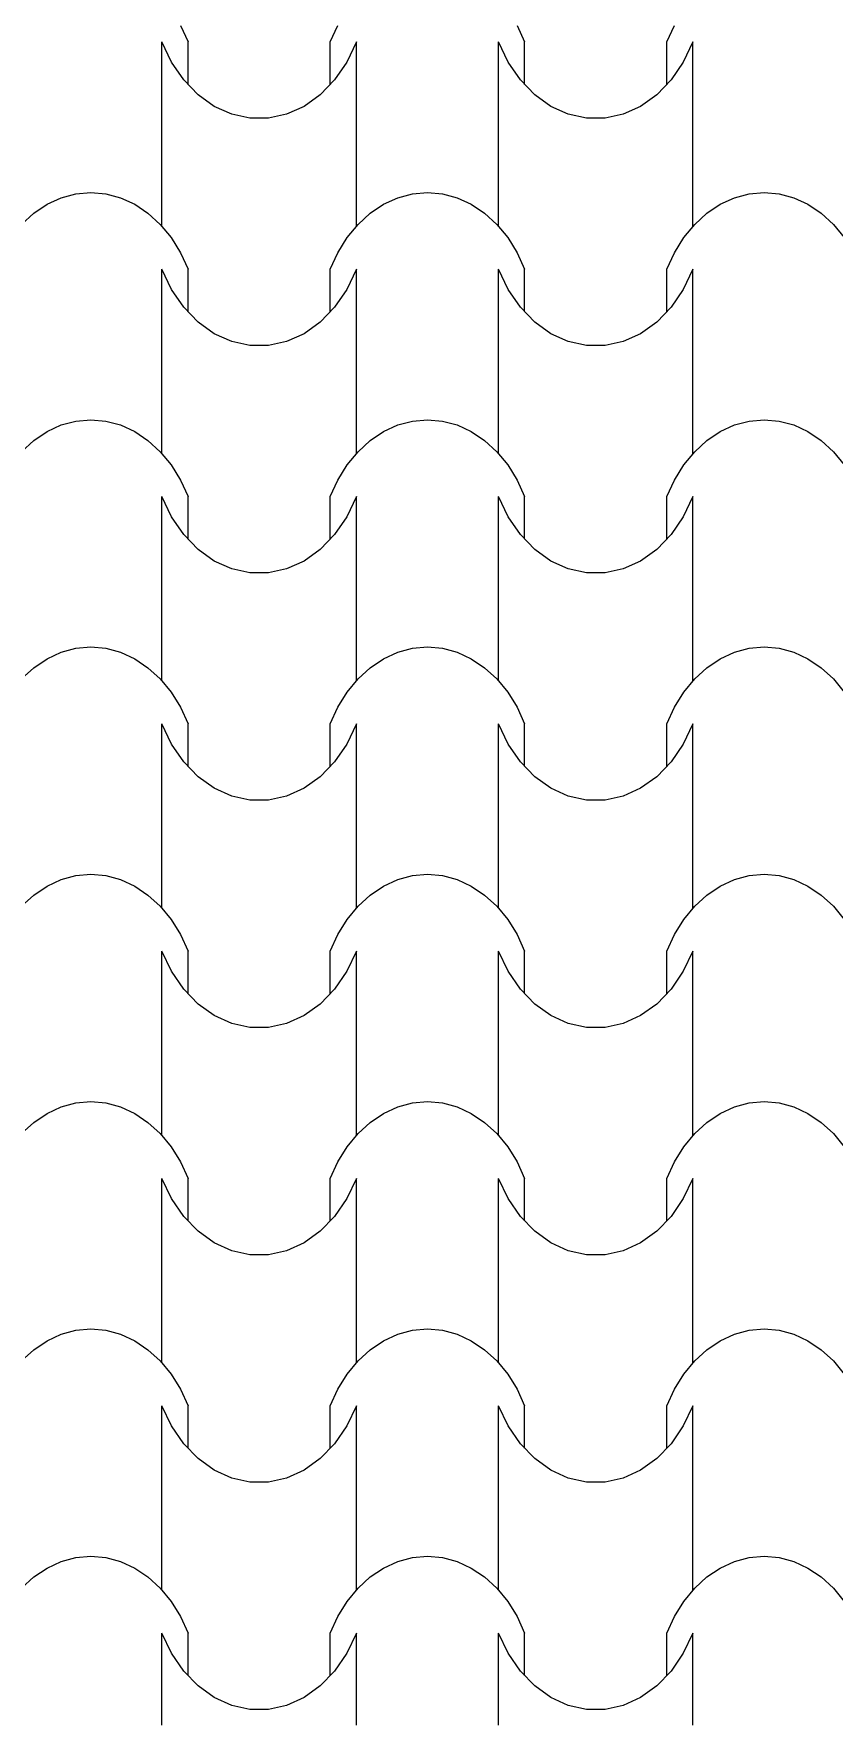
# Model space of a CAD drawing. Header units: millimetres. Extents: x 42452 to 2852333, y -419346 to 834876.
# Drawn here: x 2622489 to 2624096, y 662416 to 665796 of the extents above; entities that cross this region are included whole.
import ezdxf

# ---------------------------------------------------------------- set-up
doc = ezdxf.new("R2010")
doc.units = ezdxf.units.MM
doc.layers.add('M-2 keramitin shtrixi_Ном._пера__21_Pen_No__1', color=7, linetype='Continuous', lineweight=15)
doc.layers.add('memar', color=7, linetype='Continuous', lineweight=25)

# ---------------------------------------------------------------- blocks, each defined once
blk = doc.blocks.new('*X17')
at = {"layer": 'M-2 keramitin shtrixi_Ном._пера__21_Pen_No__1', "color": 7, "linetype": 'Continuous', "lineweight": 15}
for p, q in [((-263556, -1354019.4), (-263540.7, -1354052.6)), ((-263255.2, -1354052.6), (-263239.9, -1354019.4)), ((-262880.4, -1354019.4), (-262865.2, -1354052.6)), ((-262579.6, -1354052.6), (-262564.3, -1354019.4)), ((-263593, -1354237.7), (-263593, -1354052.6)), ((-263573.7, -1354093.1), (-263593, -1354052.6)), ((-263540.7, -1354137.7), (-263540.7, -1354052.6)), ((-263255.2, -1354137.7), (-263255.2, -1354052.6)), ((-263202.9, -1354052.6), (-263222.3, -1354093.1)), ((-263202.9, -1354237.7), (-263202.9, -1354052.6)), ((-262917.4, -1354237.7), (-262917.4, -1354052.6)), ((-262898.1, -1354093.1), (-262917.4, -1354052.6)), ((-262865.2, -1354137.7), (-262865.2, -1354052.6)), ((-262579.6, -1354137.7), (-262579.6, -1354052.6)), ((-262527.4, -1354052.6), (-262546.7, -1354093.1)), ((-262527.4, -1354237.7), (-262527.4, -1354052.6)), ((-263549.2, -1354128.8), (-263573.7, -1354093.1)), ((-263222.3, -1354093.1), (-263246.7, -1354128.8)), ((-262873.7, -1354128.8), (-262898.1, -1354093.1)), ((-262546.7, -1354093.1), (-262571.1, -1354128.8)), ((-263520.4, -1354158.8), (-263549.2, -1354128.8)), ((-263488.1, -1354182), (-263520.4, -1354158.8)), ((-263275.5, -1354158.8), (-263307.8, -1354182)), ((-263246.7, -1354128.8), (-263275.5, -1354158.8)), ((-262844.9, -1354158.8), (-262873.7, -1354128.8)), ((-262812.5, -1354182), (-262844.9, -1354158.8)), ((-262599.9, -1354158.8), (-262632.3, -1354182)), ((-262571.1, -1354128.8), (-262599.9, -1354158.8)), ((-263453.1, -1354197.9), (-263488.1, -1354182)), ((-263307.8, -1354182), (-263342.8, -1354197.9)), ((-262777.5, -1354197.9), (-262812.5, -1354182)), ((-262632.3, -1354182), (-262667.3, -1354197.9)), ((-263416.5, -1354205.9), (-263453.1, -1354197.9)), ((-263398, -1354205.9), (-263416.5, -1354205.9)), ((-263379.4, -1354205.9), (-263398, -1354205.9)), ((-263342.8, -1354197.9), (-263379.4, -1354205.9)), ((-262741, -1354205.9), (-262777.5, -1354197.9)), ((-262722.4, -1354205.9), (-262741, -1354205.9)), ((-262703.8, -1354205.9), (-262722.4, -1354205.9)), ((-262667.3, -1354197.9), (-262703.8, -1354205.9)), ((-263593, -1354422.8), (-263593, -1354237.7)), ((-263202.9, -1354422.8), (-263202.9, -1354237.7)), ((-262917.4, -1354422.8), (-262917.4, -1354237.7)), ((-262527.4, -1354422.8), (-262527.4, -1354237.7)), ((-263795.3, -1354365.3), (-263765.8, -1354357.3)), ((-263765.8, -1354357.3), (-263735.7, -1354354.6)), ((-263735.7, -1354354.6), (-263705.6, -1354357.3)), ((-263705.6, -1354357.3), (-263676.1, -1354365.3)), ((-263119.8, -1354365.3), (-263090.3, -1354357.3)), ((-263090.3, -1354357.3), (-263060.2, -1354354.6)), ((-263060.2, -1354354.6), (-263030.1, -1354357.3)), ((-263030.1, -1354357.3), (-263000.6, -1354365.3)), ((-262444.2, -1354365.3), (-262414.7, -1354357.3)), ((-262414.7, -1354357.3), (-262384.6, -1354354.6)), ((-262384.6, -1354354.6), (-262354.5, -1354357.3)), ((-262354.5, -1354357.3), (-262325, -1354365.3)), ((-263874.9, -1354418.9), (-263850.4, -1354396.3)), ((-263850.4, -1354396.3), (-263823.7, -1354378.4)), ((-263823.7, -1354378.4), (-263795.3, -1354365.3)), ((-263676.1, -1354365.3), (-263647.7, -1354378.4)), ((-263647.7, -1354378.4), (-263621.1, -1354396.3)), ((-263621.1, -1354396.3), (-263596.6, -1354418.9)), ((-263199.3, -1354418.9), (-263174.9, -1354396.3)), ((-263174.9, -1354396.3), (-263148.2, -1354378.4)), ((-263148.2, -1354378.4), (-263119.8, -1354365.3)), ((-263000.6, -1354365.3), (-262972.2, -1354378.4)), ((-262972.2, -1354378.4), (-262945.5, -1354396.3)), ((-262945.5, -1354396.3), (-262921, -1354418.9)), ((-262523.8, -1354418.9), (-262499.3, -1354396.3)), ((-262499.3, -1354396.3), (-262472.6, -1354378.4)), ((-262472.6, -1354378.4), (-262444.2, -1354365.3)), ((-262325, -1354365.3), (-262296.6, -1354378.4)), ((-262296.6, -1354378.4), (-262269.9, -1354396.3)), ((-262269.9, -1354396.3), (-262245.4, -1354418.9)), ((-263596.6, -1354418.9), (-263574.7, -1354445.5)), ((-263221.2, -1354445.5), (-263199.3, -1354418.9)), ((-262921, -1354418.9), (-262899.2, -1354445.5)), ((-262545.6, -1354445.5), (-262523.8, -1354418.9)), ((-262245.4, -1354418.9), (-262223.6, -1354445.5)), ((-263574.7, -1354445.5), (-263556, -1354475.7)), ((-263239.9, -1354475.7), (-263221.2, -1354445.5)), ((-262899.2, -1354445.5), (-262880.4, -1354475.7)), ((-262564.3, -1354475.7), (-262545.6, -1354445.5)), ((-263556, -1354475.7), (-263540.7, -1354509)), ((-263255.2, -1354509), (-263239.9, -1354475.7)), ((-262880.4, -1354475.7), (-262865.2, -1354509)), ((-262579.6, -1354509), (-262564.3, -1354475.7)), ((-263593, -1354694), (-263593, -1354509)), ((-263573.7, -1354549.5), (-263593, -1354509)), ((-263540.7, -1354594), (-263540.7, -1354509)), ((-263255.2, -1354594), (-263255.2, -1354509)), ((-263202.9, -1354509), (-263222.3, -1354549.5)), ((-263202.9, -1354694), (-263202.9, -1354509)), ((-262917.4, -1354694), (-262917.4, -1354509)), ((-262898.1, -1354549.5), (-262917.4, -1354509)), ((-262865.2, -1354594), (-262865.2, -1354509)), ((-262579.6, -1354594), (-262579.6, -1354509)), ((-262527.4, -1354509), (-262546.7, -1354549.5)), ((-262527.4, -1354694), (-262527.4, -1354509)), ((-263549.2, -1354585.2), (-263573.7, -1354549.5)), ((-263222.3, -1354549.5), (-263246.7, -1354585.2)), ((-262873.7, -1354585.2), (-262898.1, -1354549.5)), ((-262546.7, -1354549.5), (-262571.1, -1354585.2)), ((-263520.4, -1354615.1), (-263549.2, -1354585.2)), ((-263246.7, -1354585.2), (-263275.5, -1354615.1)), ((-262844.9, -1354615.1), (-262873.7, -1354585.2)), ((-262571.1, -1354585.2), (-262599.9, -1354615.1)), ((-263488.1, -1354638.3), (-263520.4, -1354615.1)), ((-263275.5, -1354615.1), (-263307.8, -1354638.3)), ((-262812.5, -1354638.3), (-262844.9, -1354615.1)), ((-262599.9, -1354615.1), (-262632.3, -1354638.3)), ((-263453.1, -1354654.2), (-263488.1, -1354638.3)), ((-263416.5, -1354662.3), (-263453.1, -1354654.2)), ((-263398, -1354662.3), (-263416.5, -1354662.3)), ((-263379.4, -1354662.3), (-263398, -1354662.3)), ((-263342.8, -1354654.2), (-263379.4, -1354662.3)), ((-263307.8, -1354638.3), (-263342.8, -1354654.2)), ((-262777.5, -1354654.2), (-262812.5, -1354638.3)), ((-262741, -1354662.3), (-262777.5, -1354654.2)), ((-262722.4, -1354662.3), (-262741, -1354662.3)), ((-262703.8, -1354662.3), (-262722.4, -1354662.3)), ((-262667.3, -1354654.2), (-262703.8, -1354662.3)), ((-262632.3, -1354638.3), (-262667.3, -1354654.2)), ((-263593, -1354879.1), (-263593, -1354694)), ((-263202.9, -1354879.1), (-263202.9, -1354694)), ((-262917.4, -1354879.1), (-262917.4, -1354694)), ((-262527.4, -1354879.1), (-262527.4, -1354694)), ((-263850.4, -1354852.7), (-263823.7, -1354834.7)), ((-263823.7, -1354834.7), (-263795.3, -1354821.6)), ((-263795.3, -1354821.6), (-263765.8, -1354813.7)), ((-263765.8, -1354813.7), (-263735.7, -1354811)), ((-263735.7, -1354811), (-263705.6, -1354813.7)), ((-263705.6, -1354813.7), (-263676.1, -1354821.6)), ((-263676.1, -1354821.6), (-263647.7, -1354834.7)), ((-263647.7, -1354834.7), (-263621.1, -1354852.7)), ((-263174.9, -1354852.7), (-263148.2, -1354834.7)), ((-263148.2, -1354834.7), (-263119.8, -1354821.6)), ((-263119.8, -1354821.6), (-263090.3, -1354813.7)), ((-263090.3, -1354813.7), (-263060.2, -1354811)), ((-263060.2, -1354811), (-263030.1, -1354813.7)), ((-263030.1, -1354813.7), (-263000.6, -1354821.6)), ((-263000.6, -1354821.6), (-262972.2, -1354834.7)), ((-262972.2, -1354834.7), (-262945.5, -1354852.7)), ((-262499.3, -1354852.7), (-262472.6, -1354834.7)), ((-262472.6, -1354834.7), (-262444.2, -1354821.6)), ((-262444.2, -1354821.6), (-262414.7, -1354813.7)), ((-262414.7, -1354813.7), (-262384.6, -1354811)), ((-262384.6, -1354811), (-262354.5, -1354813.7)), ((-262354.5, -1354813.7), (-262325, -1354821.6)), ((-262325, -1354821.6), (-262296.6, -1354834.7)), ((-262296.6, -1354834.7), (-262269.9, -1354852.7)), ((-263874.9, -1354875.2), (-263850.4, -1354852.7)), ((-263621.1, -1354852.7), (-263596.6, -1354875.2)), ((-263199.3, -1354875.2), (-263174.9, -1354852.7)), ((-262945.5, -1354852.7), (-262921, -1354875.2)), ((-262523.8, -1354875.2), (-262499.3, -1354852.7)), ((-262269.9, -1354852.7), (-262245.4, -1354875.2)), ((-263596.6, -1354875.2), (-263574.7, -1354901.8)), ((-263574.7, -1354901.8), (-263556, -1354932.1)), ((-263239.9, -1354932.1), (-263221.2, -1354901.8)), ((-263221.2, -1354901.8), (-263199.3, -1354875.2)), ((-262921, -1354875.2), (-262899.2, -1354901.8)), ((-262899.2, -1354901.8), (-262880.4, -1354932.1)), ((-262564.3, -1354932.1), (-262545.6, -1354901.8)), ((-262545.6, -1354901.8), (-262523.8, -1354875.2)), ((-262245.4, -1354875.2), (-262223.6, -1354901.8)), ((-263556, -1354932.1), (-263540.7, -1354965.3)), ((-263255.2, -1354965.3), (-263239.9, -1354932.1)), ((-262880.4, -1354932.1), (-262865.2, -1354965.3)), ((-262579.6, -1354965.3), (-262564.3, -1354932.1)), ((-263593, -1355150.4), (-263593, -1354965.3)), ((-263573.7, -1355005.8), (-263593, -1354965.3)), ((-263540.7, -1355050.4), (-263540.7, -1354965.3)), ((-263255.2, -1355050.4), (-263255.2, -1354965.3)), ((-263202.9, -1354965.3), (-263222.3, -1355005.8)), ((-263202.9, -1355150.4), (-263202.9, -1354965.3)), ((-262917.4, -1355150.4), (-262917.4, -1354965.3)), ((-262898.1, -1355005.8), (-262917.4, -1354965.3)), ((-262865.2, -1355050.4), (-262865.2, -1354965.3)), ((-262579.6, -1355050.4), (-262579.6, -1354965.3)), ((-262527.4, -1354965.3), (-262546.7, -1355005.8)), ((-262527.4, -1355150.4), (-262527.4, -1354965.3)), ((-263549.2, -1355041.5), (-263573.7, -1355005.8)), ((-263222.3, -1355005.8), (-263246.7, -1355041.5)), ((-262873.7, -1355041.5), (-262898.1, -1355005.8)), ((-262546.7, -1355005.8), (-262571.1, -1355041.5)), ((-263520.4, -1355071.5), (-263549.2, -1355041.5)), ((-263488.1, -1355094.7), (-263520.4, -1355071.5)), ((-263275.5, -1355071.5), (-263307.8, -1355094.7)), ((-263246.7, -1355041.5), (-263275.5, -1355071.5)), ((-262844.9, -1355071.5), (-262873.7, -1355041.5)), ((-262812.5, -1355094.7), (-262844.9, -1355071.5)), ((-262599.9, -1355071.5), (-262632.3, -1355094.7)), ((-262571.1, -1355041.5), (-262599.9, -1355071.5)), ((-263453.1, -1355110.6), (-263488.1, -1355094.7)), ((-263307.8, -1355094.7), (-263342.8, -1355110.6)), ((-262777.5, -1355110.6), (-262812.5, -1355094.7)), ((-262632.3, -1355094.7), (-262667.3, -1355110.6)), ((-263416.5, -1355118.6), (-263453.1, -1355110.6)), ((-263398, -1355118.6), (-263416.5, -1355118.6)), ((-263379.4, -1355118.6), (-263398, -1355118.6)), ((-263342.8, -1355110.6), (-263379.4, -1355118.6)), ((-262741, -1355118.6), (-262777.5, -1355110.6)), ((-262722.4, -1355118.6), (-262741, -1355118.6)), ((-262703.8, -1355118.6), (-262722.4, -1355118.6)), ((-262667.3, -1355110.6), (-262703.8, -1355118.6)), ((-263593, -1355335.5), (-263593, -1355150.4)), ((-263202.9, -1355335.5), (-263202.9, -1355150.4)), ((-262917.4, -1355335.5), (-262917.4, -1355150.4)), ((-262527.4, -1355335.5), (-262527.4, -1355150.4)), ((-263795.3, -1355278), (-263765.8, -1355270)), ((-263765.8, -1355270), (-263735.7, -1355267.3)), ((-263735.7, -1355267.3), (-263705.6, -1355270)), ((-263705.6, -1355270), (-263676.1, -1355278)), ((-263119.8, -1355278), (-263090.3, -1355270)), ((-263090.3, -1355270), (-263060.2, -1355267.3)), ((-263060.2, -1355267.3), (-263030.1, -1355270)), ((-263030.1, -1355270), (-263000.6, -1355278)), ((-262444.2, -1355278), (-262414.7, -1355270)), ((-262414.7, -1355270), (-262384.6, -1355267.3)), ((-262384.6, -1355267.3), (-262354.5, -1355270)), ((-262354.5, -1355270), (-262325, -1355278)), ((-263874.9, -1355331.6), (-263850.4, -1355309)), ((-263850.4, -1355309), (-263823.7, -1355291.1)), ((-263823.7, -1355291.1), (-263795.3, -1355278)), ((-263676.1, -1355278), (-263647.7, -1355291.1)), ((-263647.7, -1355291.1), (-263621.1, -1355309)), ((-263621.1, -1355309), (-263596.6, -1355331.6)), ((-263199.3, -1355331.6), (-263174.9, -1355309)), ((-263174.9, -1355309), (-263148.2, -1355291.1)), ((-263148.2, -1355291.1), (-263119.8, -1355278)), ((-263000.6, -1355278), (-262972.2, -1355291.1)), ((-262972.2, -1355291.1), (-262945.5, -1355309)), ((-262945.5, -1355309), (-262921, -1355331.6)), ((-262523.8, -1355331.6), (-262499.3, -1355309)), ((-262499.3, -1355309), (-262472.6, -1355291.1)), ((-262472.6, -1355291.1), (-262444.2, -1355278)), ((-262325, -1355278), (-262296.6, -1355291.1)), ((-262296.6, -1355291.1), (-262269.9, -1355309)), ((-262269.9, -1355309), (-262245.4, -1355331.6)), ((-263596.6, -1355331.6), (-263574.7, -1355358.2)), ((-263221.2, -1355358.2), (-263199.3, -1355331.6)), ((-262921, -1355331.6), (-262899.2, -1355358.2)), ((-262545.6, -1355358.2), (-262523.8, -1355331.6)), ((-262245.4, -1355331.6), (-262223.6, -1355358.2)), ((-263574.7, -1355358.2), (-263556, -1355388.4)), ((-263239.9, -1355388.4), (-263221.2, -1355358.2)), ((-262899.2, -1355358.2), (-262880.4, -1355388.4)), ((-262564.3, -1355388.4), (-262545.6, -1355358.2)), ((-263556, -1355388.4), (-263540.7, -1355421.7)), ((-263255.2, -1355421.7), (-263239.9, -1355388.4)), ((-262880.4, -1355388.4), (-262865.2, -1355421.7)), ((-262579.6, -1355421.7), (-262564.3, -1355388.4)), ((-263593, -1355606.7), (-263593, -1355421.7)), ((-263573.7, -1355462.2), (-263593, -1355421.7)), ((-263540.7, -1355506.7), (-263540.7, -1355421.7)), ((-263255.2, -1355506.7), (-263255.2, -1355421.7)), ((-263202.9, -1355421.7), (-263222.3, -1355462.2)), ((-263202.9, -1355606.7), (-263202.9, -1355421.7)), ((-262917.4, -1355606.7), (-262917.4, -1355421.7)), ((-262898.1, -1355462.2), (-262917.4, -1355421.7)), ((-262865.2, -1355506.7), (-262865.2, -1355421.7)), ((-262579.6, -1355506.7), (-262579.6, -1355421.7)), ((-262527.4, -1355421.7), (-262546.7, -1355462.2)), ((-262527.4, -1355606.7), (-262527.4, -1355421.7)), ((-263549.2, -1355497.9), (-263573.7, -1355462.2)), ((-263222.3, -1355462.2), (-263246.7, -1355497.9)), ((-262873.7, -1355497.9), (-262898.1, -1355462.2)), ((-262546.7, -1355462.2), (-262571.1, -1355497.9)), ((-263520.4, -1355527.8), (-263549.2, -1355497.9)), ((-263246.7, -1355497.9), (-263275.5, -1355527.8)), ((-262844.9, -1355527.8), (-262873.7, -1355497.9)), ((-262571.1, -1355497.9), (-262599.9, -1355527.8)), ((-263488.1, -1355551), (-263520.4, -1355527.8)), ((-263275.5, -1355527.8), (-263307.8, -1355551)), ((-262812.5, -1355551), (-262844.9, -1355527.8)), ((-262599.9, -1355527.8), (-262632.3, -1355551)), ((-263453.1, -1355566.9), (-263488.1, -1355551)), ((-263416.5, -1355575), (-263453.1, -1355566.9)), ((-263398, -1355575), (-263416.5, -1355575)), ((-263379.4, -1355575), (-263398, -1355575)), ((-263342.8, -1355566.9), (-263379.4, -1355575)), ((-263307.8, -1355551), (-263342.8, -1355566.9)), ((-262777.5, -1355566.9), (-262812.5, -1355551)), ((-262741, -1355575), (-262777.5, -1355566.9)), ((-262722.4, -1355575), (-262741, -1355575)), ((-262703.8, -1355575), (-262722.4, -1355575)), ((-262667.3, -1355566.9), (-262703.8, -1355575)), ((-262632.3, -1355551), (-262667.3, -1355566.9)), ((-263593, -1355791.8), (-263593, -1355606.7)), ((-263202.9, -1355791.8), (-263202.9, -1355606.7)), ((-262917.4, -1355791.8), (-262917.4, -1355606.7)), ((-262527.4, -1355791.8), (-262527.4, -1355606.7)), ((-263850.4, -1355765.4), (-263823.7, -1355747.4)), ((-263823.7, -1355747.4), (-263795.3, -1355734.3)), ((-263795.3, -1355734.3), (-263765.8, -1355726.4)), ((-263765.8, -1355726.4), (-263735.7, -1355723.7)), ((-263735.7, -1355723.7), (-263705.6, -1355726.4)), ((-263705.6, -1355726.4), (-263676.1, -1355734.3)), ((-263676.1, -1355734.3), (-263647.7, -1355747.4)), ((-263647.7, -1355747.4), (-263621.1, -1355765.4)), ((-263174.9, -1355765.4), (-263148.2, -1355747.4)), ((-263148.2, -1355747.4), (-263119.8, -1355734.3)), ((-263119.8, -1355734.3), (-263090.3, -1355726.4)), ((-263090.3, -1355726.4), (-263060.2, -1355723.7)), ((-263060.2, -1355723.7), (-263030.1, -1355726.4)), ((-263030.1, -1355726.4), (-263000.6, -1355734.3)), ((-263000.6, -1355734.3), (-262972.2, -1355747.4)), ((-262972.2, -1355747.4), (-262945.5, -1355765.4)), ((-262499.3, -1355765.4), (-262472.6, -1355747.4)), ((-262472.6, -1355747.4), (-262444.2, -1355734.3)), ((-262444.2, -1355734.3), (-262414.7, -1355726.4)), ((-262414.7, -1355726.4), (-262384.6, -1355723.7)), ((-262384.6, -1355723.7), (-262354.5, -1355726.4)), ((-262354.5, -1355726.4), (-262325, -1355734.3)), ((-262325, -1355734.3), (-262296.6, -1355747.4)), ((-262296.6, -1355747.4), (-262269.9, -1355765.4)), ((-263874.9, -1355787.9), (-263850.4, -1355765.4)), ((-263621.1, -1355765.4), (-263596.6, -1355787.9)), ((-263199.3, -1355787.9), (-263174.9, -1355765.4)), ((-262945.5, -1355765.4), (-262921, -1355787.9)), ((-262523.8, -1355787.9), (-262499.3, -1355765.4)), ((-262269.9, -1355765.4), (-262245.4, -1355787.9)), ((-263596.6, -1355787.9), (-263574.7, -1355814.5)), ((-263574.7, -1355814.5), (-263556, -1355844.8)), ((-263239.9, -1355844.8), (-263221.2, -1355814.5)), ((-263221.2, -1355814.5), (-263199.3, -1355787.9)), ((-262921, -1355787.9), (-262899.2, -1355814.5)), ((-262899.2, -1355814.5), (-262880.4, -1355844.8)), ((-262564.3, -1355844.8), (-262545.6, -1355814.5)), ((-262545.6, -1355814.5), (-262523.8, -1355787.9)), ((-262245.4, -1355787.9), (-262223.6, -1355814.5)), ((-263556, -1355844.8), (-263540.7, -1355878)), ((-263255.2, -1355878), (-263239.9, -1355844.8)), ((-262880.4, -1355844.8), (-262865.2, -1355878)), ((-262579.6, -1355878), (-262564.3, -1355844.8)), ((-263593, -1356063.1), (-263593, -1355878)), ((-263573.7, -1355918.5), (-263593, -1355878)), ((-263540.7, -1355963.1), (-263540.7, -1355878)), ((-263255.2, -1355963.1), (-263255.2, -1355878)), ((-263202.9, -1355878), (-263222.3, -1355918.5)), ((-263202.9, -1356063.1), (-263202.9, -1355878)), ((-262917.4, -1356063.1), (-262917.4, -1355878)), ((-262898.1, -1355918.5), (-262917.4, -1355878)), ((-262865.2, -1355963.1), (-262865.2, -1355878)), ((-262579.6, -1355963.1), (-262579.6, -1355878)), ((-262527.4, -1355878), (-262546.7, -1355918.5)), ((-262527.4, -1356063.1), (-262527.4, -1355878)), ((-263549.2, -1355954.2), (-263573.7, -1355918.5)), ((-263222.3, -1355918.5), (-263246.7, -1355954.2)), ((-262873.7, -1355954.2), (-262898.1, -1355918.5)), ((-262546.7, -1355918.5), (-262571.1, -1355954.2)), ((-263520.4, -1355984.2), (-263549.2, -1355954.2)), ((-263488.1, -1356007.4), (-263520.4, -1355984.2)), ((-263275.5, -1355984.2), (-263307.8, -1356007.4)), ((-263246.7, -1355954.2), (-263275.5, -1355984.2)), ((-262844.9, -1355984.2), (-262873.7, -1355954.2)), ((-262812.5, -1356007.4), (-262844.9, -1355984.2)), ((-262599.9, -1355984.2), (-262632.3, -1356007.4)), ((-262571.1, -1355954.2), (-262599.9, -1355984.2)), ((-263453.1, -1356023.3), (-263488.1, -1356007.4)), ((-263307.8, -1356007.4), (-263342.8, -1356023.3)), ((-262777.5, -1356023.3), (-262812.5, -1356007.4)), ((-262632.3, -1356007.4), (-262667.3, -1356023.3)), ((-263416.5, -1356031.3), (-263453.1, -1356023.3)), ((-263398, -1356031.3), (-263416.5, -1356031.3)), ((-263379.4, -1356031.3), (-263398, -1356031.3)), ((-263342.8, -1356023.3), (-263379.4, -1356031.3)), ((-262741, -1356031.3), (-262777.5, -1356023.3)), ((-262722.4, -1356031.3), (-262741, -1356031.3)), ((-262703.8, -1356031.3), (-262722.4, -1356031.3)), ((-262667.3, -1356023.3), (-262703.8, -1356031.3)), ((-263593, -1356248.2), (-263593, -1356063.1)), ((-263202.9, -1356248.2), (-263202.9, -1356063.1)), ((-262917.4, -1356248.2), (-262917.4, -1356063.1)), ((-262527.4, -1356248.2), (-262527.4, -1356063.1)), ((-263795.3, -1356190.7), (-263765.8, -1356182.7)), ((-263765.8, -1356182.7), (-263735.7, -1356180)), ((-263735.7, -1356180), (-263705.6, -1356182.7)), ((-263705.6, -1356182.7), (-263676.1, -1356190.7)), ((-263119.8, -1356190.7), (-263090.3, -1356182.7)), ((-263090.3, -1356182.7), (-263060.2, -1356180)), ((-263060.2, -1356180), (-263030.1, -1356182.7)), ((-263030.1, -1356182.7), (-263000.6, -1356190.7)), ((-262444.2, -1356190.7), (-262414.7, -1356182.7)), ((-262414.7, -1356182.7), (-262384.6, -1356180)), ((-262384.6, -1356180), (-262354.5, -1356182.7)), ((-262354.5, -1356182.7), (-262325, -1356190.7)), ((-263874.9, -1356244.3), (-263850.4, -1356221.7)), ((-263850.4, -1356221.7), (-263823.7, -1356203.8)), ((-263823.7, -1356203.8), (-263795.3, -1356190.7)), ((-263676.1, -1356190.7), (-263647.7, -1356203.8)), ((-263647.7, -1356203.8), (-263621.1, -1356221.7)), ((-263621.1, -1356221.7), (-263596.6, -1356244.3)), ((-263199.3, -1356244.3), (-263174.9, -1356221.7)), ((-263174.9, -1356221.7), (-263148.2, -1356203.8)), ((-263148.2, -1356203.8), (-263119.8, -1356190.7)), ((-263000.6, -1356190.7), (-262972.2, -1356203.8)), ((-262972.2, -1356203.8), (-262945.5, -1356221.7)), ((-262945.5, -1356221.7), (-262921, -1356244.3)), ((-262523.8, -1356244.3), (-262499.3, -1356221.7)), ((-262499.3, -1356221.7), (-262472.6, -1356203.8)), ((-262472.6, -1356203.8), (-262444.2, -1356190.7)), ((-262325, -1356190.7), (-262296.6, -1356203.8)), ((-262296.6, -1356203.8), (-262269.9, -1356221.7)), ((-262269.9, -1356221.7), (-262245.4, -1356244.3)), ((-263596.6, -1356244.3), (-263574.7, -1356270.9)), ((-263221.2, -1356270.9), (-263199.3, -1356244.3)), ((-262921, -1356244.3), (-262899.2, -1356270.9)), ((-262545.6, -1356270.9), (-262523.8, -1356244.3)), ((-262245.4, -1356244.3), (-262223.6, -1356270.9)), ((-263574.7, -1356270.9), (-263556, -1356301.1)), ((-263239.9, -1356301.1), (-263221.2, -1356270.9)), ((-262899.2, -1356270.9), (-262880.4, -1356301.1)), ((-262564.3, -1356301.1), (-262545.6, -1356270.9)), ((-263556, -1356301.1), (-263540.7, -1356334.4)), ((-263255.2, -1356334.4), (-263239.9, -1356301.1)), ((-262880.4, -1356301.1), (-262865.2, -1356334.4)), ((-262579.6, -1356334.4), (-262564.3, -1356301.1)), ((-263593, -1356519.4), (-263593, -1356334.4)), ((-263573.7, -1356374.9), (-263593, -1356334.4)), ((-263540.7, -1356419.4), (-263540.7, -1356334.4)), ((-263255.2, -1356419.4), (-263255.2, -1356334.4)), ((-263202.9, -1356334.4), (-263222.3, -1356374.9)), ((-263202.9, -1356519.4), (-263202.9, -1356334.4)), ((-262917.4, -1356519.4), (-262917.4, -1356334.4)), ((-262898.1, -1356374.9), (-262917.4, -1356334.4)), ((-262865.2, -1356419.4), (-262865.2, -1356334.4)), ((-262579.6, -1356419.4), (-262579.6, -1356334.4)), ((-262527.4, -1356334.4), (-262546.7, -1356374.9)), ((-262527.4, -1356519.4), (-262527.4, -1356334.4)), ((-263549.2, -1356410.6), (-263573.7, -1356374.9)), ((-263222.3, -1356374.9), (-263246.7, -1356410.6)), ((-262873.7, -1356410.6), (-262898.1, -1356374.9)), ((-262546.7, -1356374.9), (-262571.1, -1356410.6)), ((-263520.4, -1356440.5), (-263549.2, -1356410.6)), ((-263246.7, -1356410.6), (-263275.5, -1356440.5)), ((-262844.9, -1356440.5), (-262873.7, -1356410.6)), ((-262571.1, -1356410.6), (-262599.9, -1356440.5)), ((-263488.1, -1356463.7), (-263520.4, -1356440.5)), ((-263275.5, -1356440.5), (-263307.8, -1356463.7)), ((-262812.5, -1356463.7), (-262844.9, -1356440.5)), ((-262599.9, -1356440.5), (-262632.3, -1356463.7)), ((-263453.1, -1356479.6), (-263488.1, -1356463.7)), ((-263416.5, -1356487.7), (-263453.1, -1356479.6)), ((-263398, -1356487.7), (-263416.5, -1356487.7)), ((-263379.4, -1356487.7), (-263398, -1356487.7)), ((-263342.8, -1356479.6), (-263379.4, -1356487.7)), ((-263307.8, -1356463.7), (-263342.8, -1356479.6)), ((-262777.5, -1356479.6), (-262812.5, -1356463.7)), ((-262741, -1356487.7), (-262777.5, -1356479.6)), ((-262722.4, -1356487.7), (-262741, -1356487.7)), ((-262703.8, -1356487.7), (-262722.4, -1356487.7)), ((-262667.3, -1356479.6), (-262703.8, -1356487.7)), ((-262632.3, -1356463.7), (-262667.3, -1356479.6)), ((-263593, -1356704.5), (-263593, -1356519.4)), ((-263202.9, -1356704.5), (-263202.9, -1356519.4)), ((-262917.4, -1356704.5), (-262917.4, -1356519.4)), ((-262527.4, -1356704.5), (-262527.4, -1356519.4)), ((-263850.4, -1356678.1), (-263823.7, -1356660.1)), ((-263823.7, -1356660.1), (-263795.3, -1356647)), ((-263795.3, -1356647), (-263765.8, -1356639.1)), ((-263765.8, -1356639.1), (-263735.7, -1356636.4)), ((-263735.7, -1356636.4), (-263705.6, -1356639.1)), ((-263705.6, -1356639.1), (-263676.1, -1356647)), ((-263676.1, -1356647), (-263647.7, -1356660.1)), ((-263647.7, -1356660.1), (-263621.1, -1356678.1)), ((-263174.9, -1356678.1), (-263148.2, -1356660.1)), ((-263148.2, -1356660.1), (-263119.8, -1356647)), ((-263119.8, -1356647), (-263090.3, -1356639.1)), ((-263090.3, -1356639.1), (-263060.2, -1356636.4)), ((-263060.2, -1356636.4), (-263030.1, -1356639.1)), ((-263030.1, -1356639.1), (-263000.6, -1356647)), ((-263000.6, -1356647), (-262972.2, -1356660.1)), ((-262972.2, -1356660.1), (-262945.5, -1356678.1)), ((-262499.3, -1356678.1), (-262472.6, -1356660.1)), ((-262472.6, -1356660.1), (-262444.2, -1356647)), ((-262444.2, -1356647), (-262414.7, -1356639.1)), ((-262414.7, -1356639.1), (-262384.6, -1356636.4)), ((-262384.6, -1356636.4), (-262354.5, -1356639.1)), ((-262354.5, -1356639.1), (-262325, -1356647)), ((-262325, -1356647), (-262296.6, -1356660.1)), ((-262296.6, -1356660.1), (-262269.9, -1356678.1)), ((-263874.9, -1356700.6), (-263850.4, -1356678.1)), ((-263621.1, -1356678.1), (-263596.6, -1356700.6)), ((-263199.3, -1356700.6), (-263174.9, -1356678.1)), ((-262945.5, -1356678.1), (-262921, -1356700.6)), ((-262523.8, -1356700.6), (-262499.3, -1356678.1)), ((-262269.9, -1356678.1), (-262245.4, -1356700.6)), ((-263596.6, -1356700.6), (-263574.7, -1356727.2)), ((-263574.7, -1356727.2), (-263556, -1356757.5)), ((-263239.9, -1356757.5), (-263221.2, -1356727.2)), ((-263221.2, -1356727.2), (-263199.3, -1356700.6)), ((-262921, -1356700.6), (-262899.2, -1356727.2)), ((-262899.2, -1356727.2), (-262880.4, -1356757.5)), ((-262564.3, -1356757.5), (-262545.6, -1356727.2)), ((-262545.6, -1356727.2), (-262523.8, -1356700.6)), ((-262245.4, -1356700.6), (-262223.6, -1356727.2)), ((-263556, -1356757.5), (-263540.7, -1356790.7)), ((-263255.2, -1356790.7), (-263239.9, -1356757.5)), ((-262880.4, -1356757.5), (-262865.2, -1356790.7)), ((-262579.6, -1356790.7), (-262564.3, -1356757.5)), ((-263593, -1356975.8), (-263593, -1356790.7)), ((-263573.7, -1356831.2), (-263593, -1356790.7)), ((-263540.7, -1356875.8), (-263540.7, -1356790.7)), ((-263255.2, -1356875.8), (-263255.2, -1356790.7)), ((-263202.9, -1356790.7), (-263222.3, -1356831.2)), ((-263202.9, -1356975.8), (-263202.9, -1356790.7)), ((-262917.4, -1356975.8), (-262917.4, -1356790.7)), ((-262898.1, -1356831.2), (-262917.4, -1356790.7)), ((-262865.2, -1356875.8), (-262865.2, -1356790.7)), ((-262579.6, -1356875.8), (-262579.6, -1356790.7)), ((-262527.4, -1356790.7), (-262546.7, -1356831.2)), ((-262527.4, -1356975.8), (-262527.4, -1356790.7)), ((-263549.2, -1356866.9), (-263573.7, -1356831.2)), ((-263222.3, -1356831.2), (-263246.7, -1356866.9)), ((-262873.7, -1356866.9), (-262898.1, -1356831.2)), ((-262546.7, -1356831.2), (-262571.1, -1356866.9)), ((-263520.4, -1356896.9), (-263549.2, -1356866.9)), ((-263488.1, -1356920.1), (-263520.4, -1356896.9)), ((-263275.5, -1356896.9), (-263307.8, -1356920.1)), ((-263246.7, -1356866.9), (-263275.5, -1356896.9)), ((-262844.9, -1356896.9), (-262873.7, -1356866.9)), ((-262812.5, -1356920.1), (-262844.9, -1356896.9)), ((-262599.9, -1356896.9), (-262632.3, -1356920.1)), ((-262571.1, -1356866.9), (-262599.9, -1356896.9)), ((-263453.1, -1356936), (-263488.1, -1356920.1)), ((-263307.8, -1356920.1), (-263342.8, -1356936)), ((-262777.5, -1356936), (-262812.5, -1356920.1)), ((-262632.3, -1356920.1), (-262667.3, -1356936)), ((-263416.5, -1356944), (-263453.1, -1356936)), ((-263398, -1356944), (-263416.5, -1356944)), ((-263379.4, -1356944), (-263398, -1356944)), ((-263342.8, -1356936), (-263379.4, -1356944)), ((-262741, -1356944), (-262777.5, -1356936)), ((-262722.4, -1356944), (-262741, -1356944)), ((-262703.8, -1356944), (-262722.4, -1356944)), ((-262667.3, -1356936), (-262703.8, -1356944)), ((-263593, -1357160.8), (-263593, -1356975.8)), ((-263202.9, -1357160.8), (-263202.9, -1356975.8)), ((-262917.4, -1357160.8), (-262917.4, -1356975.8)), ((-262527.4, -1357160.8), (-262527.4, -1356975.8)), ((-263795.3, -1357103.4), (-263765.8, -1357095.4)), ((-263765.8, -1357095.4), (-263735.7, -1357092.7)), ((-263735.7, -1357092.7), (-263705.6, -1357095.4)), ((-263705.6, -1357095.4), (-263676.1, -1357103.4)), ((-263119.8, -1357103.4), (-263090.3, -1357095.4)), ((-263090.3, -1357095.4), (-263060.2, -1357092.7)), ((-263060.2, -1357092.7), (-263030.1, -1357095.4)), ((-263030.1, -1357095.4), (-263000.6, -1357103.4)), ((-262444.2, -1357103.4), (-262414.7, -1357095.4)), ((-262414.7, -1357095.4), (-262384.6, -1357092.7)), ((-262384.6, -1357092.7), (-262354.5, -1357095.4)), ((-262354.5, -1357095.4), (-262325, -1357103.4)), ((-263874.9, -1357157), (-263850.4, -1357134.4)), ((-263850.4, -1357134.4), (-263823.7, -1357116.5)), ((-263823.7, -1357116.5), (-263795.3, -1357103.4)), ((-263676.1, -1357103.4), (-263647.7, -1357116.5)), ((-263647.7, -1357116.5), (-263621.1, -1357134.4)), ((-263621.1, -1357134.4), (-263596.6, -1357157)), ((-263199.3, -1357157), (-263174.9, -1357134.4)), ((-263174.9, -1357134.4), (-263148.2, -1357116.5)), ((-263148.2, -1357116.5), (-263119.8, -1357103.4)), ((-263000.6, -1357103.4), (-262972.2, -1357116.5)), ((-262972.2, -1357116.5), (-262945.5, -1357134.4)), ((-262945.5, -1357134.4), (-262921, -1357157)), ((-262523.8, -1357157), (-262499.3, -1357134.4)), ((-262499.3, -1357134.4), (-262472.6, -1357116.5)), ((-262472.6, -1357116.5), (-262444.2, -1357103.4)), ((-262325, -1357103.4), (-262296.6, -1357116.5)), ((-262296.6, -1357116.5), (-262269.9, -1357134.4)), ((-262269.9, -1357134.4), (-262245.4, -1357157)), ((-263596.6, -1357157), (-263574.7, -1357183.6)), ((-263221.2, -1357183.6), (-263199.3, -1357157)), ((-262921, -1357157), (-262899.2, -1357183.6)), ((-262545.6, -1357183.6), (-262523.8, -1357157)), ((-262245.4, -1357157), (-262223.6, -1357183.6)), ((-263574.7, -1357183.6), (-263556, -1357213.8)), ((-263239.9, -1357213.8), (-263221.2, -1357183.6)), ((-262899.2, -1357183.6), (-262880.4, -1357213.8)), ((-262564.3, -1357213.8), (-262545.6, -1357183.6)), ((-263556, -1357213.8), (-263540.7, -1357247)), ((-263255.2, -1357247), (-263239.9, -1357213.8)), ((-262880.4, -1357213.8), (-262865.2, -1357247)), ((-262579.6, -1357247), (-262564.3, -1357213.8)), ((-263593, -1357432.1), (-263593, -1357247)), ((-263573.7, -1357287.6), (-263593, -1357247)), ((-263540.7, -1357332.1), (-263540.7, -1357247)), ((-263255.2, -1357332.1), (-263255.2, -1357247)), ((-263202.9, -1357247), (-263222.3, -1357287.6)), ((-263202.9, -1357432.1), (-263202.9, -1357247)), ((-262917.4, -1357432.1), (-262917.4, -1357247)), ((-262898.1, -1357287.6), (-262917.4, -1357247)), ((-262865.2, -1357332.1), (-262865.2, -1357247)), ((-262579.6, -1357332.1), (-262579.6, -1357247)), ((-262527.4, -1357247), (-262546.7, -1357287.6)), ((-262527.4, -1357432.1), (-262527.4, -1357247)), ((-263549.2, -1357323.3), (-263573.7, -1357287.6)), ((-263222.3, -1357287.6), (-263246.7, -1357323.3)), ((-262873.7, -1357323.3), (-262898.1, -1357287.6)), ((-262546.7, -1357287.6), (-262571.1, -1357323.3)), ((-263520.4, -1357353.2), (-263549.2, -1357323.3)), ((-263246.7, -1357323.3), (-263275.5, -1357353.2)), ((-262844.9, -1357353.2), (-262873.7, -1357323.3)), ((-262571.1, -1357323.3), (-262599.9, -1357353.2)), ((-263488.1, -1357376.4), (-263520.4, -1357353.2)), ((-263275.5, -1357353.2), (-263307.8, -1357376.4)), ((-262812.5, -1357376.4), (-262844.9, -1357353.2)), ((-262599.9, -1357353.2), (-262632.3, -1357376.4)), ((-263453.1, -1357392.3), (-263488.1, -1357376.4)), ((-263416.5, -1357400.4), (-263453.1, -1357392.3)), ((-263398, -1357400.4), (-263416.5, -1357400.4)), ((-263379.4, -1357400.4), (-263398, -1357400.4)), ((-263342.8, -1357392.3), (-263379.4, -1357400.4)), ((-263307.8, -1357376.4), (-263342.8, -1357392.3)), ((-262777.5, -1357392.3), (-262812.5, -1357376.4)), ((-262741, -1357400.4), (-262777.5, -1357392.3)), ((-262722.4, -1357400.4), (-262741, -1357400.4)), ((-262703.8, -1357400.4), (-262722.4, -1357400.4)), ((-262667.3, -1357392.3), (-262703.8, -1357400.4)), ((-262632.3, -1357376.4), (-262667.3, -1357392.3))]:
    blk.add_line(p, q, dxfattribs=at)
blk = doc.blocks.new('Fill_2')
at = {"layer": 'M-2 keramitin shtrixi_Ном._пера__21_Pen_No__1', "color": 7, "linetype": 'Continuous', "lineweight": 15}
blk.add_blockref('*X17', (0, 0), dxfattribs=at)

msp = doc.modelspace()

# ---------------------------------------------------------------- block references
at = {"layer": 'memar', "color": 7, "linetype": 'Continuous', "lineweight": 25}
msp.add_blockref('Fill_2', (2886339.52978, 2019832.0495), dxfattribs=at)

doc.saveas('drawing.dxf')
